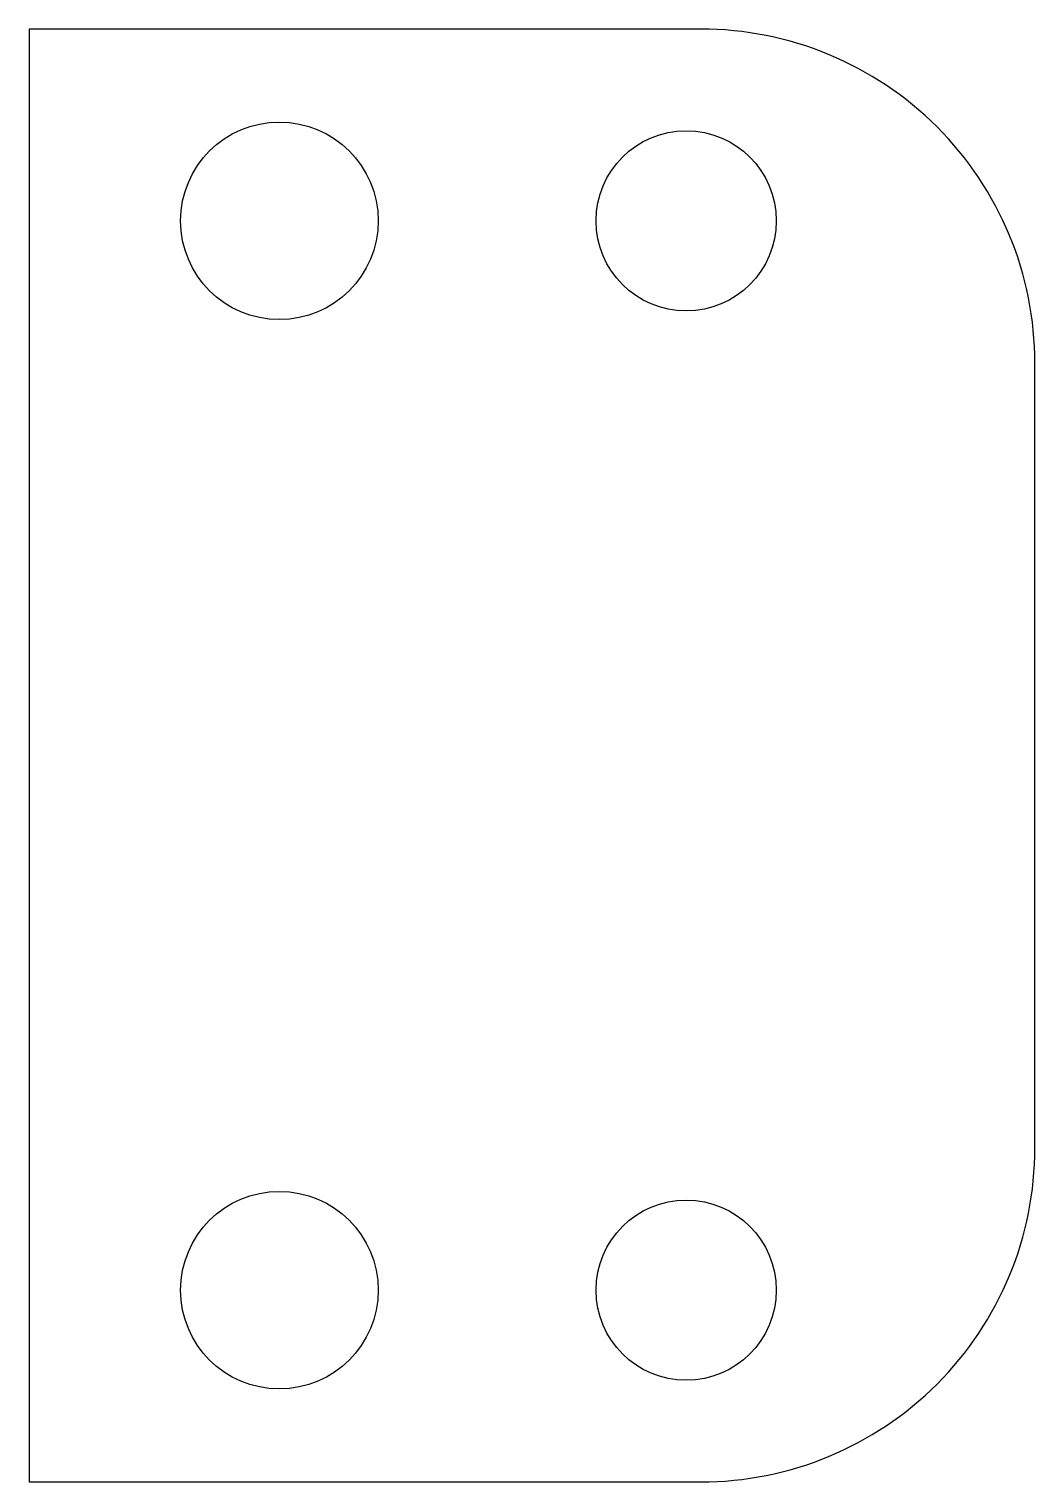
# Model space of a CAD drawing. Header units: millimetres. Extents: x 0 to 17.3, y -40 to -15.
import ezdxf

# ---------------------------------------------------------------- set-up
doc = ezdxf.new("R2010")
doc.units = ezdxf.units.MM

msp = doc.modelspace()

# ---------------------------------------------------------------- linework, layer by layer
msp.add_lwpolyline([(17.307, -20.75, 0.414214), (11.557, -15), (7.307, -15), (0, -15), (0, -40), (7.307, -40), (11.557, -40, 0.414214), (17.307, -34.25)], format="xyb", close=True)
for centre, radius in [((4.307, -18.3), 1.7), ((11.307, -18.3), 1.55), ((4.307, -36.7), 1.7), ((11.307, -36.7), 1.55)]:
    msp.add_circle(centre, radius)

doc.saveas('drawing.dxf')
